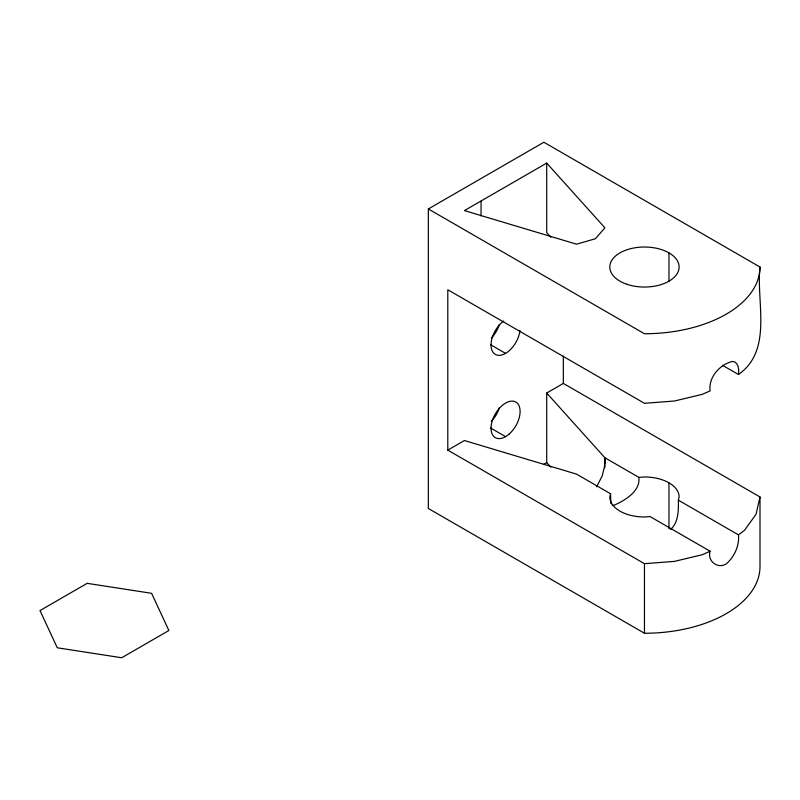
<?xml version="1.0" encoding="UTF-8"?>
<svg xmlns="http://www.w3.org/2000/svg" width="800" height="800" viewBox="0 0 800 800"><rect width="100%" height="100%" fill="white"/><g stroke="black" fill="none" stroke-linecap="round" stroke-linejoin="round"><path stroke-width="1.2" d="M722.37 365.21L738.47 374.5C739.05 370.2 738.88 364.92 735.08 362.11L732.47 361.41C719.84 364.45 708.25 377.32 710.12 390.87L702.23 394.36L674.36 401.02L644.46 403.3L447.8 289.76L447.8 450.13L464.43 440.53L576.54 474.12L610.53 493.75L610.9 503.59M604.8 467.77L604.89 457.76L546.71 393.03L563.34 383.43L760 496.97L760 566.54A115.54 66.71 0 0 1 644.46 633.25L428.34 508.48L428.34 208.96L543.88 142.25L760 267.03C756.04 302.07 773.14 350.23 738.47 374.5M610.53 493.75L609.8 496.97A34.66 20.01 0 0 0 644.46 516.98L650.04 516.56L710.12 551.24C706.92 560.81 717.51 569.28 726.16 563.99C734.33 556.93 739.57 545.75 738.47 534.88L678.39 500.19L679.12 496.97A34.66 20.01 0 0 0 644.46 476.96L638.88 477.38L604.89 457.76L604.89 463.92M604.79 465.29L602.29 475.7L596.69 486.79M760 496.97L756.06 514.23L744.52 530.32L738.47 534.88M670.6 529.46C678.67 522.27 678.52 510.14 678.39 500.19M546.71 163.09L464.43 210.59L576.54 244.18L595.44 238.73L604.89 227.81L546.71 163.09L546.71 232.65L550.86 237.27M543.59 464.4L546.71 462.6L546.71 393.03M710.12 551.24L702.23 554.74L674.36 561.4L644.46 563.68L447.8 450.13M612.14 505.11L613.9 505.32C624.79 500.52 640.62 491.34 638.88 477.38M428.34 208.96L644.46 333.74A115.54 66.71 0 0 0 760 267.03M490.44 344.63L505.57 353.37M490.44 427.9L505.57 436.63M546.71 462.6L550.86 467.23M668.97 252.88L668.97 281.45M668.97 482.82L668.97 528.79M644.46 563.68L644.46 633.25M563.34 356.08L563.34 383.43M481.06 200.99L481.06 215.9M499.38 407.79A20.54 11.86 -60 0 1 491.32 421.28M499.38 324.52A20.54 11.86 -60 0 1 491.32 338.02M519.97 330.47A20.54 11.86 -60 0 1 504.93 353.72A20.54 11.86 -60 0 1 491.05 345.7A20.54 11.86 -60 0 1 503.67 321.06M87.17 583.34L40 610.58L57.27 647.78L121.7 657.75L168.87 630.51L151.61 593.31L87.17 583.34M509.33 433.89A20.54 11.86 -60 0 0 515.84 402.07A20.54 11.86 -60 0 0 491.54 423.62A20.54 11.86 -60 0 0 509.33 433.89M627.13 284.36A34.66 20.01 0 0 0 679.12 267.03A34.66 20.01 0 0 0 627.13 249.7A34.66 20.01 0 0 0 627.13 284.36"/></g></svg>
